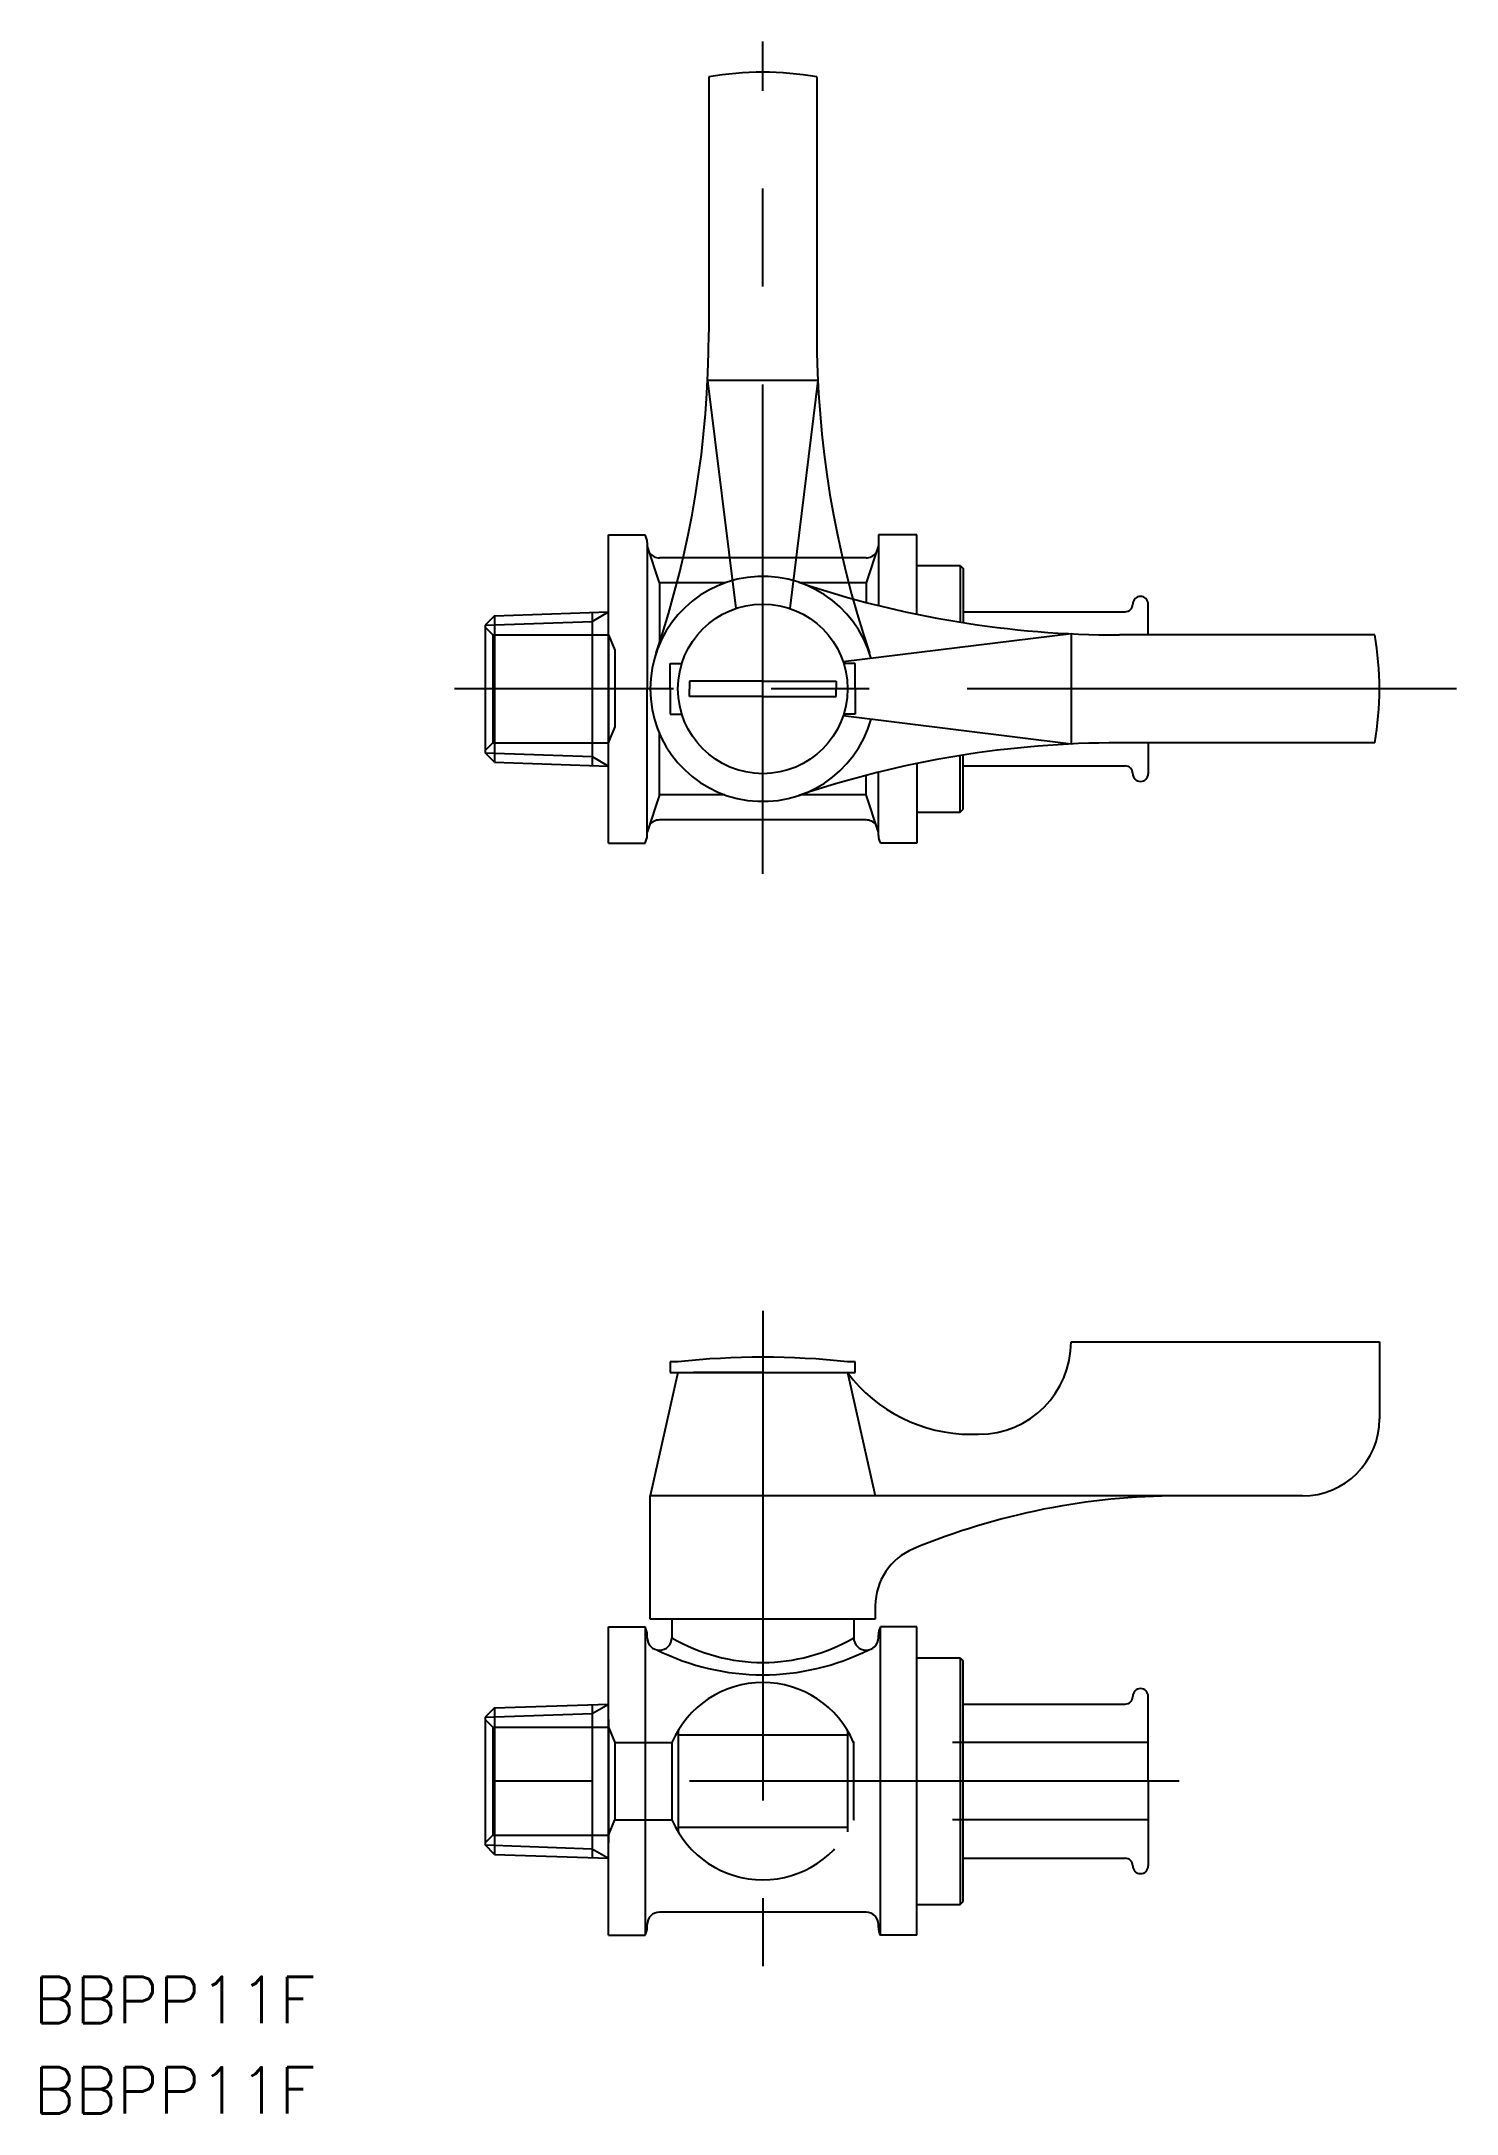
# Model space of a CAD drawing. Extents: x -29 to 63, y -22 to 113.
import ezdxf

# ---------------------------------------------------------------- set-up
doc = ezdxf.new("R2010")
doc.units = 0
for name, pattern in [('CENTER', [50.8, 31.75, -6.35, 6.35, -6.35]), ('DASHED', [19.05, 12.7, -6.35]), ('PHANTOM', [63.5, 31.75, -6.35, 6.35, -6.35, 6.35, -6.35])]:
    doc.linetypes.add(name, pattern=pattern)
doc.layers.get('0').update_dxf_attribs({"linetype": 'CONTINUOUS'})
doc.layers.add('CENTER', color=1, linetype='CENTER')
doc.styles.get("Standard").update_dxf_attribs({"font": 'txt.shx', "height": 3, "bigfont": 'bigfont.shx'})

msp = doc.modelspace()

# ---------------------------------------------------------------- linework, layer by layer
at = {"color": 3, "linetype": 'PHANTOM'}
for p, q in [((14.5, 110.54), (14.5, 93.98)), ((21.5, 110.54), (21.5, 93.98)), ((21.58, 90.85), (14.42, 90.85)), ((14.42, 90.85), (16.25, 76.06)), ((21.58, 90.85), (19.75, 76.06))]:
    msp.add_line(p, q, dxfattribs=at)
at = {"color": 7, "linetype": 'CONTINUOUS'}
for p, q in [((8, 80.85), (10.37, 80.85)), ((8, 60.85), (8, 80.85)), ((25.5, 80.85), (25.5, 76.25)), ((28, 80.85), (25.5, 80.85)), ((28, 75.69), (28, 80.85)), ((10.5, 80.35), (10.5, 80.15)), ((11.3, 77.72), (10.5, 80.15)), ((10.5, 80.15), (10.5, 70.85)), ((24.7, 79.35), (11.3, 79.35)), ((25.5, 80.15), (24.7, 77.72)), ((28, 78.85), (30.8, 78.85)), ((30.8, 78.85), (30.8, 75.17)), ((30.8, 78.85), (31, 78.65)), ((31, 78.65), (31, 75.14)), ((11.3, 77.72), (11.3, 73.74)), ((15.54, 77.72), (11.3, 77.72)), ((24.7, 77.72), (20.46, 77.72)), ((24.7, 77.72), (24.7, 76.46)), ((42.5, 76.85), (42.5, 76.85)), ((0.6, 75.59), (0, 74.99)), ((0.6, 75.59), (8, 75.85)), ((0.6, 75.59), (0.6, 66.1)), ((6.93, 75.81), (6.93, 65.88)), ((8, 65.84), (8, 75.85)), ((31, 75.85), (41.5, 75.85)), ((42, 76.35), (42, 76.35)), ((43, 74.35), (43, 76.35)), ((0, 74.99), (0, 66.7)), ((38, 74.42), (23.21, 72.6)), ((38, 74.42), (38, 67.27)), ((57.69, 74.35), (41.13, 74.35)), ((12, 72.5), (12.75, 72.5)), ((12, 70.85), (12, 72.5)), ((13.25, 71.35), (13.25, 70.85)), ((18, 71.35), (13.25, 71.35)), ((18, 71.35), (22.75, 71.35)), ((22.75, 71.35), (22.75, 70.85)), ((24, 72.5), (23.25, 72.5)), ((24, 70.85), (24, 72.5)), ((10.5, 61.55), (10.5, 70.85)), ((12, 70.85), (12, 69.2)), ((13.25, 70.35), (13.25, 70.85)), ((18, 70.35), (13.25, 70.35)), ((18, 70.35), (22.75, 70.35)), ((22.75, 70.35), (22.75, 70.85)), ((24, 70.85), (24, 69.2)), ((12, 69.2), (12.75, 69.2)), ((38, 67.27), (23.21, 69.1)), ((24, 69.2), (23.25, 69.2)), ((11.3, 63.97), (11.3, 67.95)), ((57.69, 67.35), (41.13, 67.35)), ((43, 67.35), (43, 65.35)), ((0.6, 66.1), (0, 66.7)), ((0.6, 66.1), (8, 65.84)), ((28, 66.01), (28, 60.85)), ((30.8, 62.85), (30.8, 66.52)), ((31, 63.05), (31, 66.55)), ((24.7, 63.97), (24.7, 65.23)), ((25.5, 61.55), (25.5, 65.44)), ((31, 65.85), (41.5, 65.85)), ((42, 65.35), (42, 65.35)), ((42.5, 64.85), (42.5, 64.85)), ((11.3, 63.97), (10.5, 61.55)), ((15.54, 63.97), (11.3, 63.97)), ((24.7, 63.97), (20.46, 63.97)), ((25.5, 61.55), (24.7, 63.97)), ((24.7, 62.35), (11.3, 62.35)), ((28, 62.85), (30.8, 62.85)), ((30.8, 62.85), (31, 63.05)), ((8, 60.85), (10.37, 60.85)), ((10.5, 61.35), (10.5, 61.55)), ((25.5, 61.35), (25.5, 61.55)), ((28, 60.85), (25.63, 60.85)), ((38, 28.5), (38, 28.5)), ((38, 28.5), (58, 28.5)), ((58, 28.5), (58, 23.5)), ((12, 27.2), (12, 26.5)), ((12.5, 27.2), (12, 27.2)), ((24, 27.2), (23.5, 27.2)), ((24, 26.5), (24, 27.2)), ((12.5, 26.5), (10.7, 18.5)), ((12, 26.5), (13.65, 26.5)), ((12.5, 26.5), (23.5, 26.5)), ((18, 26.5), (13.5, 26.5)), ((22.35, 26.5), (24, 26.5)), ((23.5, 26.5), (25.3, 18.5)), ((31.5, 22.5), (32, 22.5)), ((10.7, 10.5), (10.7, 18.5)), ((53, 18.5), (10.7, 18.5)), ((25.3, 11.37), (25.3, 10.5)), ((8, 10), (10.37, 10)), ((8, -10), (8, 10)), ((10.37, 10), (10.37, -10)), ((10.5, 9.3), (10.5, 9.5)), ((25.3, 10.5), (10.7, 10.5)), ((12.1, 10.5), (12.1, 9.3)), ((23.9, 10.5), (23.9, 9.3)), ((25.5, 9.3), (25.5, 9.5)), ((28, 10), (25.63, 10)), ((25.63, -10), (25.63, 10)), ((28, -10), (28, 10)), ((11.3, 8.5), (11.3, 8.5)), ((24.7, 8.5), (24.7, 8.5)), ((28, 8), (30.8, 8)), ((30.8, 8), (31, 7.8)), ((30.8, 8), (30.8, -8)), ((31, -7.8), (31, 7.8)), ((42, 5.5), (42, 5.5)), ((42.5, 6), (42.5, 6)), ((43, 0), (43, 5.5)), ((0.6, 4.75), (0, 4.14)), ((0, 4.14), (0, -4.14)), ((0.6, 4.75), (8, 5)), ((0.6, 4.75), (0.6, -4.75)), ((6.93, 4.97), (6.93, -4.97)), ((31, 5), (41.5, 5)), ((43, 0), (43, -5.5)), ((0.6, -4.75), (0, -4.14)), ((0.6, -4.75), (8, -5)), ((31, -5), (41.5, -5)), ((28, -8), (30.8, -8)), ((30.8, -8), (31, -7.8)), ((10.5, -9.5), (10.5, -9.3)), ((24.7, -8.5), (11.3, -8.5)), ((25.5, -9.5), (25.5, -9.3)), ((8, -10), (10.37, -10)), ((28, -10), (25.63, -10))]:
    msp.add_line(p, q, dxfattribs=at)
at = {"color": 3, "linetype": 'CONTINUOUS'}
for p, q in [((6.93, 75.23), (8, 75.85)), ((0, 74.99), (6.93, 75.23)), ((0, 66.7), (6.93, 66.46)), ((6.93, 66.46), (8, 65.84)), ((0, 4.14), (6.93, 4.39)), ((6.93, 4.39), (8, 5)), ((0, -4.14), (6.93, -4.39)), ((6.93, -4.39), (8, -5))]:
    msp.add_line(p, q, dxfattribs=at)
at = {"color": 3, "linetype": 'DASHED'}
for p, q in [((0.5, 74.35), (0, 74.85)), ((0.5, 74.35), (8, 74.35)), ((0.5, 74.35), (0.5, 67.35)), ((8, 74.35), (8.41, 73.35)), ((8, 74.35), (8, 67.35)), ((8.41, 73.35), (8.41, 68.35)), ((0.5, 67.35), (0, 66.85)), ((0.5, 67.35), (8, 67.35)), ((8, 67.35), (8.41, 68.35)), ((0.5, 3.5), (0, 4)), ((0.5, 3.5), (0.5, -3.5)), ((0.5, 3.5), (8, 3.5)), ((8, 4), (8, -4)), ((8, 3.5), (8.41, 2.5)), ((8, 3.5), (8, -3.5)), ((12.51, 3.29), (12.51, -3.29)), ((12.51, 3), (23.49, 3)), ((23.49, 3.29), (23.49, -3.29)), ((8.41, 2.5), (8.41, -2.5)), ((8.41, 2.5), (12.11, 2.5)), ((12.11, 2.5), (12.11, -2.5)), ((43, 2.5), (23.89, 2.5)), ((23.89, 2.5), (23.89, -2.5)), ((8, -3.5), (8.41, -2.5)), ((8.41, -2.5), (12.11, -2.5)), ((43, -2.5), (23.89, -2.5)), ((0.5, -3.5), (0, -4)), ((0.5, -3.5), (8, -3.5)), ((23.49, -3), (12.51, -3))]:
    msp.add_line(p, q, dxfattribs=at)
at = {"color": 7, "linetype": 'CONTINUOUS'}
msp.add_circle((18, 70.85), 5.5, dxfattribs=at)
at = {"color": 3, "linetype": 'PHANTOM'}
for centre, radius, start, end in [((18, 90.85), 20, 79.9213, 100.0787), ((-50.5, 93.98), 65, 341.3413, 0), ((86.5, 93.98), 65, 180, 198.6587)]:
    msp.add_arc(centre, radius, start, end, dxfattribs=at)
at = {"color": 7, "linetype": 'CONTINUOUS'}
for centre, radius, start, end in [((9.5, 80.35), 1, 0, 30), ((11.3, 80.15), 0.8, 216.4992, 270), ((24.7, 80.15), 0.8, 270, 323.5008), ((18, 70.85), 7.3, 15.6882, 344.3118), ((41.13, 139.35), 65, 251.3413, 270), ((42.5, 76.35), 0.5, 90, 180), ((42.5, 76.35), 0.5, 0, 90), ((41.5, 76.35), 0.5, 270, 0), ((38, 70.85), 20, 349.9213, 10.0787), ((41.13, 2.35), 65, 90, 108.6587), ((41.5, 65.35), 0.5, 360, 90), ((42.5, 65.35), 0.5, 180, 270), ((42.5, 65.35), 0.5, 270, 0), ((11.3, 61.55), 0.8, 90, 143.5008), ((24.7, 61.55), 0.8, 36.4992, 90), ((9.5, 61.35), 1, 330, 0), ((26.5, 61.35), 1, 180, 210), ((32, 28.5), 6, 270, 0), ((18, -23.07), 50.57, 83.7557, 96.2443), ((31.5, 32.5), 10, 216.8699, 270), ((53, 23.5), 5, 270, 0), ((45, -26.5), 45, 90, 112.5151), ((29.3, 11.37), 4, 112.5151, 180), ((9.5, 9.5), 1, 0, 30), ((26.5, 9.5), 1, 150, 180), ((11.3, 9.3), 0.8, 180, 270), ((18, 22.32), 15.42, 243.4924, 296.5076), ((11.3, 9.3), 0.8, 270, 0), ((18, 19.38), 11.68, 239.6839, 300.3369), ((24.7, 9.3), 0.8, 180, 270), ((24.7, 9.3), 0.8, 270, 0), ((41.5, 5.5), 0.5, 270, 0), ((42.5, 5.5), 0.5, 90, 180), ((42.5, 5.5), 0.5, 0, 90), ((41.5, -5.5), 0.5, 360, 90), ((42.5, -5.5), 0.5, 180, 270), ((42.5, -5.5), 0.5, 270, 0), ((11.3, -9.3), 0.8, 90, 180), ((24.7, -9.3), 0.8, 0, 90), ((9.5, -9.5), 1, 330, 0), ((26.5, -9.5), 1, 180, 210)]:
    msp.add_arc(centre, radius, start, end, dxfattribs=at)
at = {"color": 3, "linetype": 'DASHED'}
for start, end in [(90, 157.0066), (22.9934, 90), (202.9934, 337.0066)]:
    msp.add_arc((18, 0), 6.4, start, end, dxfattribs=at)
at = {"layer": 'CENTER', "color": 1, "linetype": 'CENTER'}
for p, q in [((18, 58.85), (18, 112.85)), ((63, 70.85), (-2, 70.85)), ((18, 30.5), (18, -12)), ((45, 0), (-2, 0))]:
    msp.add_line(p, q, dxfattribs=at)

# ---------------------------------------------------------------- texts
at = {"color": 7, "linetype": 'CONTINUOUS'}
for p in [(-29.3, -15.69), (-29.3, -21.56)]:
    msp.add_text('BBPP11F', height=3, dxfattribs=at).set_placement(p)

doc.saveas('drawing.dxf')
